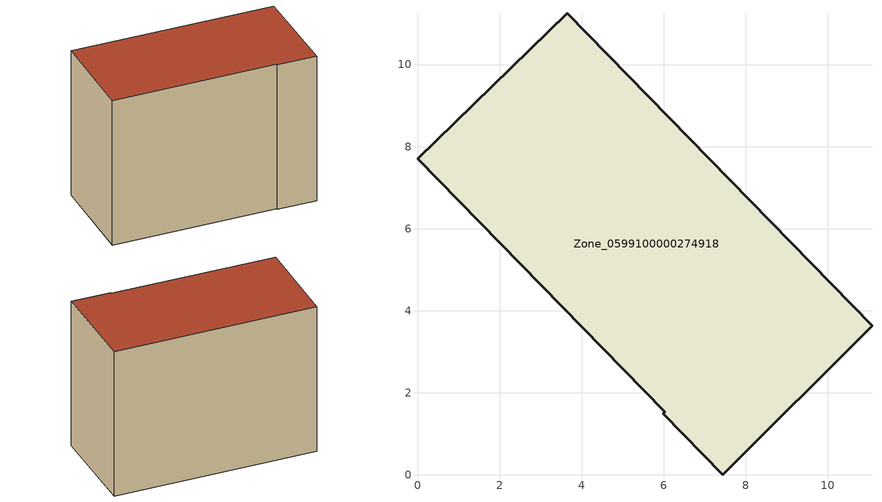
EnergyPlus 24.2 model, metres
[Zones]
Zone_0599100000274918
 floor ground (C_G): 11.08,3.64 7.44,0 5.99,1.5 6.03,1.53 0,7.7 3.65,11.25 z0
 wall outside (C_F): 7.44,0 11.08,3.64 3.65,11.25 0,7.7 6.03,1.53 5.99,1.5 7.44,0 z0:8.13
 roof outside (C_R): 5.99,1.5 7.44,0 11.08,3.64 3.65,11.25 0,7.7 6.03,1.53 z8.13
[BUILDING]
Pand.0599100000274918: North Axis=0; Terrain=City; Loads Convergence Tolerance Value=0.04; Temperature Convergence Tolerance Value=0.4; Solar Distribution=FullExterior; Maximum Number of Warmup Days=25; Minimum Number of Warmup Days=1
[Site:Location]
Rotterdam.The.Hague.AP_ZH_NLD Design_Conditions: Latitude=51.96; Longitude=4.45; Time Zone=1; Elevation=-4.5
[SITE:GROUNDTEMPERATURE:BUILDINGSURFACE]
18, 18, 18, 18, 18, 18, 18, 18, 18, 18, 18, 18
[MATERIAL] Thermal Absorptance=0.9; Solar Absorptance=0.7; Visible Absorptance=0.7
Name | Roughness | Thickness | Conductivity | Density | Specific Heat
G.TI.1975-1991 | MediumSmooth | 0.15 | 0.288461 | 540 | 1210
F.TI.1975-1991 | Rough | 0.3 | 0.230769 | 1920 | 840
R.TI.1975-1991 | MediumRough | 0.2 | 0.153846 | 1500 | 1000
[CONSTRUCTION]
C_G: G.TI.1975-1991
C_F: F.TI.1975-1991
C_R: R.TI.1975-1991
[ZONE]
Zone_0599100000274918: Type=1; Multiplier=1; Ceiling Height=Autocalculate; Volume=Autocalculate; Floor Area=autocalculate; Part of Total Floor Area=Yes
[ZONEINFILTRATION:DESIGNFLOWRATE]
Infil_Zone_0599100000274918: Zone or ZoneList or Space or SpaceList=Zone_0599100000274918; Schedule=AlwaysOn; Design Flow Rate Calculation Method=Flow/Area; Flow Rate per Floor Area=0.003; Constant Term Coefficient=1; Temperature Term Coefficient=0; Velocity Term Coefficient=0; Velocity Squared Term Coefficient=0
[HVACTEMPLATE:ZONE:IDEALLOADSAIRSYSTEM]
Zone_0599100000274918: Maximum Heating Supply Air Temperature=50; Minimum Cooling Supply Air Temperature=13; Maximum Heating Supply Air Humidity Ratio=0.0156; Minimum Cooling Supply Air Humidity Ratio=0.0077; Heating Limit=NoLimit; Cooling Limit=NoLimit; Dehumidification Control Type=ConstantSensibleHeatRatio; Cooling Sensible Heat Ratio=0.7; Dehumidification Setpoint=60; Humidification Control Type=None; Humidification Setpoint=30; Outdoor Air Method=None; Outdoor Air Flow Rate per Person=0.00944; Outdoor Air Flow Rate per Zone Floor Area=0; Outdoor Air Flow Rate per Zone=0; Demand Controlled Ventilation Type=None; Outdoor Air Economizer Type=NoEconomizer; Heat Recovery Type=None; Sensible Heat Recovery Effectiveness=0.7; Latent Heat Recovery Effectiveness=0.65
[ZONECONTROL:THERMOSTAT]
ThermostatControl_Zone_0599100000274918: Zone or ZoneList=Zone_0599100000274918; Control Type Schedule=DualSetpointControlType; Control 1=Thermostat_Zone_0599100000274918; Temperature Difference Between Cutout And Setpoint=0
[THERMOSTATSETPOINT:DUALSETPOINT]
Thermostat_Zone_0599100000274918: Heating Setpoint Temperature Schedule=HeatingSetpoint_Zone_0599100000274918; Cooling Setpoint Temperature Schedule=CoolingSetpoint_Zone_0599100000274918
[SCHEDULE:COMPACT]
HeatingSetpoint_Zone_0599100000274918: Through: 12/31, For: AllDays, Until: 24:00, 21
CoolingSetpoint_Zone_0599100000274918: Through: 12/31, For: AllDays, Until: 24:00, 24
DualSetpointControlType: Through: 12/31, For: AllDays, Until: 24:00, 4
AlwaysOn: Through: 12/31, For: AllDays, Until: 24:00, 1
